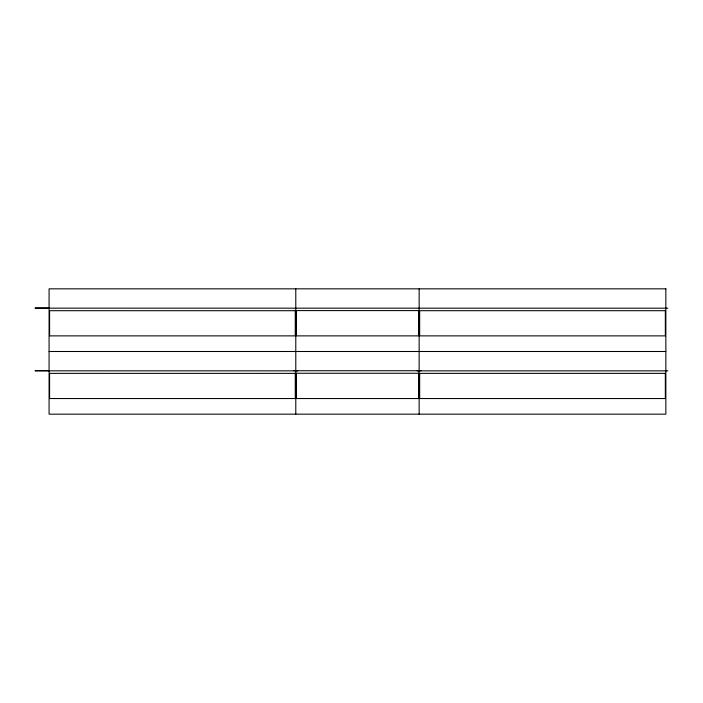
<?xml version="1.0" encoding="UTF-8"?>
<svg xmlns="http://www.w3.org/2000/svg" width="703" height="703" viewBox="0 0 703 703"><rect width="100%" height="100%" fill="white"/><g stroke="black" fill="none" stroke-linecap="round" stroke-linejoin="round"><path stroke-width="1.05" d="M35.15 308.019L49.078 308.019M35.22 308.16L667.85 308.186M49.078 351.5L665.855 351.5M35.15 370.683L49.078 370.683M293.784 370.736L421.15 370.736M35.22 370.824L297.782 370.85M417.151 370.85L667.85 370.85M419.146 288.836L419.146 414.164M295.787 288.836L295.787 414.164M665.855 288.836L49.078 288.836L49.078 414.164L665.855 414.164L665.855 288.836M418.619 310.594L296.315 310.594L296.315 335.876L418.619 335.876L418.619 310.594M295.269 310.7L49.597 310.7L49.597 335.876L295.269 335.876L295.269 310.7M665.337 310.7L419.665 310.7L419.665 335.876L665.337 335.876L665.337 310.7M295.269 373.363L49.597 373.363L49.597 398.539L295.269 398.539L295.269 373.363M418.619 373.258L296.315 373.258L296.315 398.539L418.619 398.539L418.619 373.258M665.337 373.363L419.665 373.363L419.665 398.539L665.337 398.539L665.337 373.363"/></g></svg>
